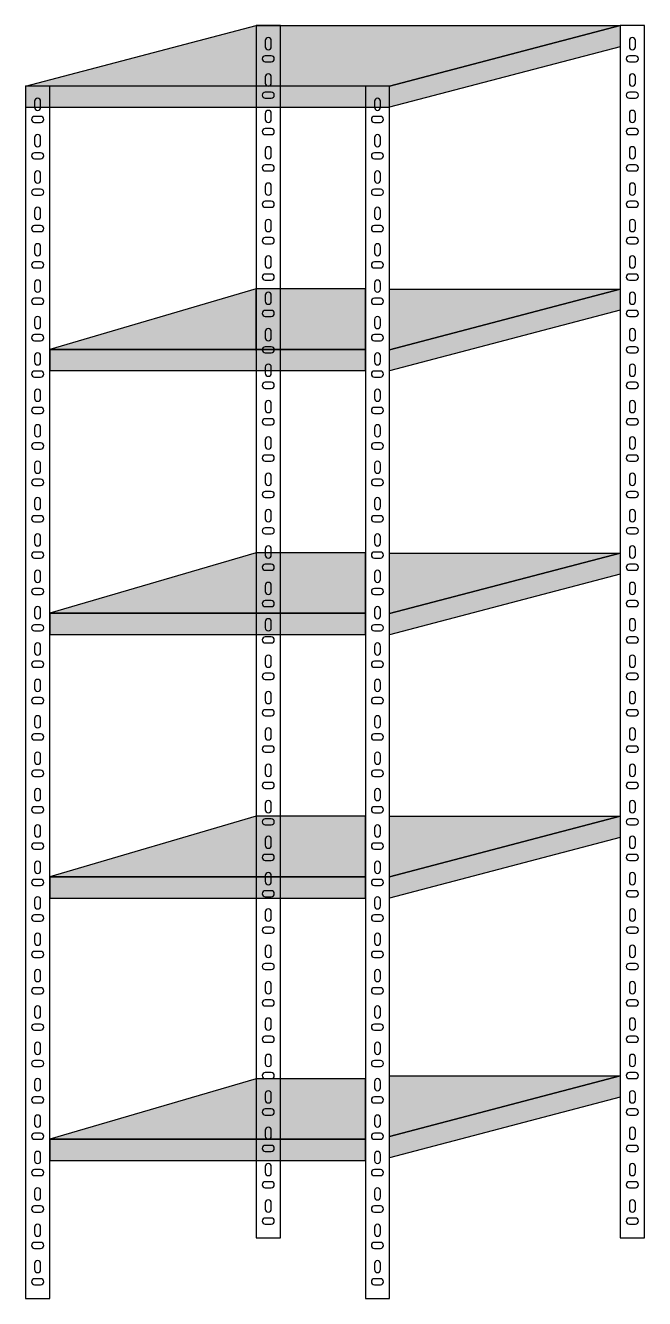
# Model space of a CAD drawing. Header units: millimetres. Extents: x 6614975 to 6624097, y 8742145 to 8746891.
# Drawn here: x 6616141.8 to 6616243.8, y 8745924.6 to 8746134.6 of the extents above; entities that cross this region are included whole.
import ezdxf

# ---------------------------------------------------------------- set-up
doc = ezdxf.new("R2010")
doc.units = ezdxf.units.MM

msp = doc.modelspace()

# ---------------------------------------------------------------- hatches: boundary and pattern name
h = msp.add_hatch(color=8)
h.dxf.hatch_style = 1
h.paths.add_polyline_path([(6616239.837, 8746134.586), (6616179.837, 8746134.586), (6616141.837, 8746124.586), (6616201.837, 8746124.586)])
h = msp.add_hatch(color=8)
h.dxf.hatch_style = 1
h.paths.add_polyline_path([(6616239.837, 8746131.086), (6616239.837, 8746134.586), (6616201.837, 8746124.586), (6616201.837, 8746121.086)])
h = msp.add_hatch(color=8)
h.dxf.hatch_style = 1
h.paths.add_polyline_path([(6616201.837, 8746121.086), (6616201.837, 8746124.586), (6616141.837, 8746124.586), (6616141.837, 8746121.086)])
h = msp.add_hatch(color=8)
h.dxf.hatch_style = 1
h.paths.add_polyline_path([(6616197.837, 8746091.153), (6616179.837, 8746091.153), (6616145.837, 8746081.153), (6616197.837, 8746081.153)])
h = msp.add_hatch(color=8)
h.dxf.hatch_style = 1
h.paths.add_polyline_path([(6616239.837, 8746087.598), (6616239.837, 8746091.098), (6616201.837, 8746081.098), (6616201.837, 8746077.598)])
h = msp.add_hatch(color=8)
h.dxf.hatch_style = 1
h.paths.add_polyline_path([(6616239.837, 8746091.098), (6616201.837, 8746091.098), (6616201.837, 8746081.098)])
h = msp.add_hatch(color=8)
h.dxf.hatch_style = 1
h.paths.add_polyline_path([(6616197.837, 8746081.153), (6616145.837, 8746081.153), (6616145.837, 8746077.653), (6616197.837, 8746077.653)])
h = msp.add_hatch(color=8)
h.dxf.hatch_style = 1
h.paths.add_polyline_path([(6616197.837, 8746047.62), (6616179.837, 8746047.62), (6616145.837, 8746037.62), (6616197.837, 8746037.62)])
h = msp.add_hatch(color=8)
h.dxf.hatch_style = 1
h.paths.add_polyline_path([(6616239.837, 8746044.066), (6616239.837, 8746047.566), (6616201.837, 8746037.566), (6616201.837, 8746034.066)])
h = msp.add_hatch(color=8)
h.dxf.hatch_style = 1
h.paths.add_polyline_path([(6616239.837, 8746047.566), (6616201.837, 8746047.566), (6616201.837, 8746037.566)])
h = msp.add_hatch(color=8)
h.dxf.hatch_style = 1
h.paths.add_polyline_path([(6616145.837, 8746037.62), (6616145.837, 8746034.12), (6616197.837, 8746034.12), (6616197.837, 8746037.62)])
h = msp.add_hatch(color=8)
h.dxf.hatch_style = 1
h.paths.add_polyline_path([(6616197.837, 8746004.132), (6616179.837, 8746004.132), (6616145.837, 8745994.132), (6616197.837, 8745994.132)])
h = msp.add_hatch(color=8)
h.dxf.hatch_style = 1
h.paths.add_polyline_path([(6616239.837, 8746000.632), (6616239.837, 8746004.132), (6616201.837, 8745994.132), (6616201.837, 8745990.632)])
h = msp.add_hatch(color=8)
h.dxf.hatch_style = 1
h.paths.add_polyline_path([(6616239.837, 8746004.132), (6616201.837, 8746004.132), (6616201.837, 8745994.132)])
h = msp.add_hatch(color=8)
h.dxf.hatch_style = 1
h.paths.add_polyline_path([(6616145.837, 8745994.132), (6616145.837, 8745990.632), (6616197.837, 8745990.632), (6616197.837, 8745994.132)])
h = msp.add_hatch(color=8)
h.dxf.hatch_style = 1
h.paths.add_polyline_path([(6616197.837, 8745960.855), (6616179.837, 8745960.855), (6616145.837, 8745950.855), (6616197.837, 8745950.855)])
h = msp.add_hatch(color=8)
h.dxf.hatch_style = 1
h.paths.add_polyline_path([(6616239.837, 8745957.797), (6616239.837, 8745961.297), (6616201.837, 8745951.297), (6616201.837, 8745947.797)])
h = msp.add_hatch(color=8)
h.dxf.hatch_style = 1
h.paths.add_polyline_path([(6616239.837, 8745961.297), (6616201.837, 8745961.297), (6616201.837, 8745951.297)])
h = msp.add_hatch(color=8)
h.dxf.hatch_style = 1
h.paths.add_polyline_path([(6616145.837, 8745950.855), (6616145.837, 8745947.355), (6616197.837, 8745947.355), (6616197.837, 8745950.855)])

# ---------------------------------------------------------------- linework, layer by layer
for p, q in [((6616239.837, 8746134.586), (6616239.837, 8746131.086)), ((6616179.837, 8746080.944), (6616179.837, 8746090.944)), ((6616197.837, 8746081.098), (6616197.837, 8746091.098)), ((6616201.837, 8746081.098), (6616201.837, 8746091.098)), ((6616201.837, 8746091.098), (6616239.837, 8746091.098)), ((6616239.837, 8746091.098), (6616201.837, 8746081.098)), ((6616197.837, 8746037.566), (6616197.837, 8746047.566)), ((6616201.837, 8746037.566), (6616201.837, 8746047.566)), ((6616201.837, 8746047.566), (6616239.837, 8746047.566)), ((6616239.837, 8746047.566), (6616201.837, 8746037.566)), ((6616201.837, 8745994.132), (6616201.837, 8746004.132)), ((6616201.837, 8746004.132), (6616239.837, 8746004.132)), ((6616239.837, 8746004.132), (6616201.837, 8745994.132)), ((6616201.837, 8745951.297), (6616201.837, 8745961.297)), ((6616201.837, 8745961.297), (6616239.837, 8745961.297)), ((6616239.837, 8745961.297), (6616201.837, 8745951.297))]:
    msp.add_line(p, q)
for points in [[(6616141.837, 8746124.586), (6616179.837, 8746134.586), (6616239.837, 8746134.586), (6616201.837, 8746124.586)], [(6616179.837, 8745934.586), (6616183.837, 8745934.586), (6616183.837, 8746134.586), (6616179.837, 8746134.586)], [(6616201.837, 8746124.586), (6616239.837, 8746134.586), (6616239.837, 8746131.086), (6616201.837, 8746121.086)], [(6616239.837, 8745934.586), (6616243.837, 8745934.586), (6616243.837, 8746134.586), (6616239.837, 8746134.586)], [(6616141.837, 8745924.586), (6616145.837, 8745924.586), (6616145.837, 8746124.586), (6616141.837, 8746124.586)], [(6616141.837, 8746121.086), (6616201.837, 8746121.086), (6616201.837, 8746124.586), (6616141.837, 8746124.586)], [(6616197.837, 8745924.586), (6616201.837, 8745924.586), (6616201.837, 8746124.586), (6616197.837, 8746124.586)], [(6616197.837, 8746081.153), (6616197.837, 8746091.153), (6616179.837, 8746091.153), (6616145.837, 8746081.153)], [(6616201.837, 8746081.098), (6616239.837, 8746091.098), (6616239.837, 8746087.598), (6616201.837, 8746077.598)], [(6616145.837, 8746077.653), (6616197.837, 8746077.653), (6616197.837, 8746081.153), (6616145.837, 8746081.153)], [(6616197.837, 8746037.62), (6616197.837, 8746047.62), (6616179.837, 8746047.62), (6616145.837, 8746037.62)], [(6616201.837, 8746037.566), (6616239.837, 8746047.566), (6616239.837, 8746044.066), (6616201.837, 8746034.066)], [(6616145.837, 8746034.12), (6616197.837, 8746034.12), (6616197.837, 8746037.62), (6616145.837, 8746037.62)], [(6616197.837, 8745994.132), (6616197.837, 8746004.132), (6616179.837, 8746004.132), (6616145.837, 8745994.132)], [(6616201.837, 8745994.132), (6616239.837, 8746004.132), (6616239.837, 8746000.632), (6616201.837, 8745990.632)], [(6616145.837, 8745990.632), (6616197.837, 8745990.632), (6616197.837, 8745994.132), (6616145.837, 8745994.132)], [(6616197.837, 8745950.855), (6616197.837, 8745960.855), (6616179.837, 8745960.855), (6616145.837, 8745950.855)], [(6616201.837, 8745951.297), (6616239.837, 8745961.297), (6616239.837, 8745957.797), (6616201.837, 8745947.797)], [(6616145.837, 8745947.355), (6616197.837, 8745947.355), (6616197.837, 8745950.855), (6616145.837, 8745950.855)]]:
    msp.add_lwpolyline(points, close=True)
for points in [[(6616181.337, 8746131.086, 1), (6616182.337, 8746131.086), (6616182.337, 8746132.086, 1), (6616181.337, 8746132.086)], [(6616241.337, 8746131.086, 1), (6616242.337, 8746131.086), (6616242.337, 8746132.086, 1), (6616241.337, 8746132.086)], [(6616181.337, 8746129.586, 1), (6616181.337, 8746128.586), (6616182.337, 8746128.586, 1), (6616182.337, 8746129.586)], [(6616241.337, 8746129.586, 1), (6616241.337, 8746128.586), (6616242.337, 8746128.586, 1), (6616242.337, 8746129.586)], [(6616181.337, 8746125.086, 1), (6616182.337, 8746125.086), (6616182.337, 8746126.086, 1), (6616181.337, 8746126.086)], [(6616241.337, 8746125.086, 1), (6616242.337, 8746125.086), (6616242.337, 8746126.086, 1), (6616241.337, 8746126.086)], [(6616143.337, 8746121.086, 1), (6616144.337, 8746121.086), (6616144.337, 8746122.086, 1), (6616143.337, 8746122.086)], [(6616181.337, 8746123.586, 1), (6616181.337, 8746122.586), (6616182.337, 8746122.586, 1), (6616182.337, 8746123.586)], [(6616199.337, 8746121.086, 1), (6616200.337, 8746121.086), (6616200.337, 8746122.086, 1), (6616199.337, 8746122.086)], [(6616241.337, 8746123.586, 1), (6616241.337, 8746122.586), (6616242.337, 8746122.586, 1), (6616242.337, 8746123.586)], [(6616181.337, 8746119.086, 1), (6616182.337, 8746119.086), (6616182.337, 8746120.086, 1), (6616181.337, 8746120.086)], [(6616241.337, 8746119.086, 1), (6616242.337, 8746119.086), (6616242.337, 8746120.086, 1), (6616241.337, 8746120.086)], [(6616143.337, 8746119.586, 1), (6616143.337, 8746118.586), (6616144.337, 8746118.586, 1), (6616144.337, 8746119.586)], [(6616199.337, 8746119.586, 1), (6616199.337, 8746118.586), (6616200.337, 8746118.586, 1), (6616200.337, 8746119.586)], [(6616143.337, 8746115.086, 1), (6616144.337, 8746115.086), (6616144.337, 8746116.086, 1), (6616143.337, 8746116.086)], [(6616181.337, 8746117.586, 1), (6616181.337, 8746116.586), (6616182.337, 8746116.586, 1), (6616182.337, 8746117.586)], [(6616199.337, 8746115.086, 1), (6616200.337, 8746115.086), (6616200.337, 8746116.086, 1), (6616199.337, 8746116.086)], [(6616241.337, 8746117.586, 1), (6616241.337, 8746116.586), (6616242.337, 8746116.586, 1), (6616242.337, 8746117.586)], [(6616181.337, 8746113.086, 1), (6616182.337, 8746113.086), (6616182.337, 8746114.086, 1), (6616181.337, 8746114.086)], [(6616241.337, 8746113.086, 1), (6616242.337, 8746113.086), (6616242.337, 8746114.086, 1), (6616241.337, 8746114.086)], [(6616143.337, 8746113.586, 1), (6616143.337, 8746112.586), (6616144.337, 8746112.586, 1), (6616144.337, 8746113.586)], [(6616181.337, 8746111.586, 1), (6616181.337, 8746110.586), (6616182.337, 8746110.586, 1), (6616182.337, 8746111.586)], [(6616199.337, 8746113.586, 1), (6616199.337, 8746112.586), (6616200.337, 8746112.586, 1), (6616200.337, 8746113.586)], [(6616241.337, 8746111.586, 1), (6616241.337, 8746110.586), (6616242.337, 8746110.586, 1), (6616242.337, 8746111.586)], [(6616143.337, 8746109.086, 1), (6616144.337, 8746109.086), (6616144.337, 8746110.086, 1), (6616143.337, 8746110.086)], [(6616199.337, 8746109.086, 1), (6616200.337, 8746109.086), (6616200.337, 8746110.086, 1), (6616199.337, 8746110.086)], [(6616143.337, 8746107.586, 1), (6616143.337, 8746106.586), (6616144.337, 8746106.586, 1), (6616144.337, 8746107.586)], [(6616181.337, 8746107.086, 1), (6616182.337, 8746107.086), (6616182.337, 8746108.086, 1), (6616181.337, 8746108.086)], [(6616199.337, 8746107.586, 1), (6616199.337, 8746106.586), (6616200.337, 8746106.586, 1), (6616200.337, 8746107.586)], [(6616241.337, 8746107.086, 1), (6616242.337, 8746107.086), (6616242.337, 8746108.086, 1), (6616241.337, 8746108.086)], [(6616181.337, 8746105.586, 1), (6616181.337, 8746104.586), (6616182.337, 8746104.586, 1), (6616182.337, 8746105.586)], [(6616241.337, 8746105.586, 1), (6616241.337, 8746104.586), (6616242.337, 8746104.586, 1), (6616242.337, 8746105.586)], [(6616143.337, 8746103.086, 1), (6616144.337, 8746103.086), (6616144.337, 8746104.086, 1), (6616143.337, 8746104.086)], [(6616199.337, 8746103.086, 1), (6616200.337, 8746103.086), (6616200.337, 8746104.086, 1), (6616199.337, 8746104.086)], [(6616143.337, 8746101.586, 1), (6616143.337, 8746100.586), (6616144.337, 8746100.586, 1), (6616144.337, 8746101.586)], [(6616181.337, 8746101.086, 1), (6616182.337, 8746101.086), (6616182.337, 8746102.086, 1), (6616181.337, 8746102.086)], [(6616199.337, 8746101.586, 1), (6616199.337, 8746100.586), (6616200.337, 8746100.586, 1), (6616200.337, 8746101.586)], [(6616241.337, 8746101.086, 1), (6616242.337, 8746101.086), (6616242.337, 8746102.086, 1), (6616241.337, 8746102.086)], [(6616181.337, 8746099.586, 1), (6616181.337, 8746098.586), (6616182.337, 8746098.586, 1), (6616182.337, 8746099.586)], [(6616241.337, 8746099.586, 1), (6616241.337, 8746098.586), (6616242.337, 8746098.586, 1), (6616242.337, 8746099.586)], [(6616143.337, 8746097.086, 1), (6616144.337, 8746097.086), (6616144.337, 8746098.086, 1), (6616143.337, 8746098.086)], [(6616199.337, 8746097.086, 1), (6616200.337, 8746097.086), (6616200.337, 8746098.086, 1), (6616199.337, 8746098.086)], [(6616143.337, 8746095.586, 1), (6616143.337, 8746094.586), (6616144.337, 8746094.586, 1), (6616144.337, 8746095.586)], [(6616181.337, 8746095.086, 1), (6616182.337, 8746095.086), (6616182.337, 8746096.086, 1), (6616181.337, 8746096.086)], [(6616199.337, 8746095.586, 1), (6616199.337, 8746094.586), (6616200.337, 8746094.586, 1), (6616200.337, 8746095.586)], [(6616241.337, 8746095.086, 1), (6616242.337, 8746095.086), (6616242.337, 8746096.086, 1), (6616241.337, 8746096.086)], [(6616181.337, 8746093.586, 1), (6616181.337, 8746092.586), (6616182.337, 8746092.586, 1), (6616182.337, 8746093.586)], [(6616241.337, 8746093.586, 1), (6616241.337, 8746092.586), (6616242.337, 8746092.586, 1), (6616242.337, 8746093.586)], [(6616143.337, 8746091.086, 1), (6616144.337, 8746091.086), (6616144.337, 8746092.086, 1), (6616143.337, 8746092.086)], [(6616181.337, 8746089.086, 1), (6616182.337, 8746089.086), (6616182.337, 8746090.086, 1), (6616181.337, 8746090.086)], [(6616199.337, 8746091.086, 1), (6616200.337, 8746091.086), (6616200.337, 8746092.086, 1), (6616199.337, 8746092.086)], [(6616241.337, 8746089.086, 1), (6616242.337, 8746089.086), (6616242.337, 8746090.086, 1), (6616241.337, 8746090.086)], [(6616143.337, 8746089.586, 1), (6616143.337, 8746088.586), (6616144.337, 8746088.586, 1), (6616144.337, 8746089.586)], [(6616199.337, 8746089.586, 1), (6616199.337, 8746088.586), (6616200.337, 8746088.586, 1), (6616200.337, 8746089.586)], [(6616143.337, 8746085.086, 1), (6616144.337, 8746085.086), (6616144.337, 8746086.086, 1), (6616143.337, 8746086.086)], [(6616181.337, 8746087.586, 1), (6616181.337, 8746086.586), (6616182.337, 8746086.586, 1), (6616182.337, 8746087.586)], [(6616199.337, 8746085.086, 1), (6616200.337, 8746085.086), (6616200.337, 8746086.086, 1), (6616199.337, 8746086.086)], [(6616241.337, 8746087.586, 1), (6616241.337, 8746086.586), (6616242.337, 8746086.586, 1), (6616242.337, 8746087.586)], [(6616181.337, 8746083.086, 1), (6616182.337, 8746083.086), (6616182.337, 8746084.086, 1), (6616181.337, 8746084.086)], [(6616241.337, 8746083.086, 1), (6616242.337, 8746083.086), (6616242.337, 8746084.086, 1), (6616241.337, 8746084.086)], [(6616143.337, 8746083.586, 1), (6616143.337, 8746082.586), (6616144.337, 8746082.586, 1), (6616144.337, 8746083.586)], [(6616199.337, 8746083.586, 1), (6616199.337, 8746082.586), (6616200.337, 8746082.586, 1), (6616200.337, 8746083.586)], [(6616143.337, 8746079.086, 1), (6616144.337, 8746079.086), (6616144.337, 8746080.086, 1), (6616143.337, 8746080.086)], [(6616181.337, 8746081.586, 1), (6616181.337, 8746080.586), (6616182.337, 8746080.586, 1), (6616182.337, 8746081.586)], [(6616199.337, 8746079.086, 1), (6616200.337, 8746079.086), (6616200.337, 8746080.086, 1), (6616199.337, 8746080.086)], [(6616241.337, 8746081.586, 1), (6616241.337, 8746080.586), (6616242.337, 8746080.586, 1), (6616242.337, 8746081.586)], [(6616181.337, 8746077.221, 1), (6616182.337, 8746077.221), (6616182.337, 8746078.221, 1), (6616181.337, 8746078.221)], [(6616241.337, 8746077.221, 1), (6616242.337, 8746077.221), (6616242.337, 8746078.221, 1), (6616241.337, 8746078.221)], [(6616143.337, 8746077.586, 1), (6616143.337, 8746076.586), (6616144.337, 8746076.586, 1), (6616144.337, 8746077.586)], [(6616199.337, 8746077.586, 1), (6616199.337, 8746076.586), (6616200.337, 8746076.586, 1), (6616200.337, 8746077.586)], [(6616143.337, 8746073.086, 1), (6616144.337, 8746073.086), (6616144.337, 8746074.086, 1), (6616143.337, 8746074.086)], [(6616181.337, 8746075.721, 1), (6616181.337, 8746074.721), (6616182.337, 8746074.721, 1), (6616182.337, 8746075.721)], [(6616199.337, 8746073.086, 1), (6616200.337, 8746073.086), (6616200.337, 8746074.086, 1), (6616199.337, 8746074.086)], [(6616241.337, 8746075.721, 1), (6616241.337, 8746074.721), (6616242.337, 8746074.721, 1), (6616242.337, 8746075.721)], [(6616181.337, 8746071.221, 1), (6616182.337, 8746071.221), (6616182.337, 8746072.221, 1), (6616181.337, 8746072.221)], [(6616241.337, 8746071.221, 1), (6616242.337, 8746071.221), (6616242.337, 8746072.221, 1), (6616241.337, 8746072.221)], [(6616143.337, 8746071.586, 1), (6616143.337, 8746070.586), (6616144.337, 8746070.586, 1), (6616144.337, 8746071.586)], [(6616181.337, 8746069.721, 1), (6616181.337, 8746068.721), (6616182.337, 8746068.721, 1), (6616182.337, 8746069.721)], [(6616199.337, 8746071.586, 1), (6616199.337, 8746070.586), (6616200.337, 8746070.586, 1), (6616200.337, 8746071.586)], [(6616241.337, 8746069.721, 1), (6616241.337, 8746068.721), (6616242.337, 8746068.721, 1), (6616242.337, 8746069.721)], [(6616143.337, 8746067.221, 1), (6616144.337, 8746067.221), (6616144.337, 8746068.221, 1), (6616143.337, 8746068.221)], [(6616199.337, 8746067.221, 1), (6616200.337, 8746067.221), (6616200.337, 8746068.221, 1), (6616199.337, 8746068.221)], [(6616143.337, 8746065.721, 1), (6616143.337, 8746064.721), (6616144.337, 8746064.721, 1), (6616144.337, 8746065.721)], [(6616181.337, 8746065.221, 1), (6616182.337, 8746065.221), (6616182.337, 8746066.221, 1), (6616181.337, 8746066.221)], [(6616199.337, 8746065.721, 1), (6616199.337, 8746064.721), (6616200.337, 8746064.721, 1), (6616200.337, 8746065.721)], [(6616241.337, 8746065.221, 1), (6616242.337, 8746065.221), (6616242.337, 8746066.221, 1), (6616241.337, 8746066.221)], [(6616181.337, 8746063.721, 1), (6616181.337, 8746062.721), (6616182.337, 8746062.721, 1), (6616182.337, 8746063.721)], [(6616241.337, 8746063.721, 1), (6616241.337, 8746062.721), (6616242.337, 8746062.721, 1), (6616242.337, 8746063.721)], [(6616143.337, 8746061.221, 1), (6616144.337, 8746061.221), (6616144.337, 8746062.221, 1), (6616143.337, 8746062.221)], [(6616199.337, 8746061.221, 1), (6616200.337, 8746061.221), (6616200.337, 8746062.221, 1), (6616199.337, 8746062.221)], [(6616143.337, 8746059.721, 1), (6616143.337, 8746058.721), (6616144.337, 8746058.721, 1), (6616144.337, 8746059.721)], [(6616181.337, 8746059.221, 1), (6616182.337, 8746059.221), (6616182.337, 8746060.221, 1), (6616181.337, 8746060.221)], [(6616199.337, 8746059.721, 1), (6616199.337, 8746058.721), (6616200.337, 8746058.721, 1), (6616200.337, 8746059.721)], [(6616241.337, 8746059.221, 1), (6616242.337, 8746059.221), (6616242.337, 8746060.221, 1), (6616241.337, 8746060.221)], [(6616181.337, 8746057.721, 1), (6616181.337, 8746056.721), (6616182.337, 8746056.721, 1), (6616182.337, 8746057.721)], [(6616241.337, 8746057.721, 1), (6616241.337, 8746056.721), (6616242.337, 8746056.721, 1), (6616242.337, 8746057.721)], [(6616143.337, 8746055.221, 1), (6616144.337, 8746055.221), (6616144.337, 8746056.221, 1), (6616143.337, 8746056.221)], [(6616199.337, 8746055.221, 1), (6616200.337, 8746055.221), (6616200.337, 8746056.221, 1), (6616199.337, 8746056.221)], [(6616143.337, 8746053.721, 1), (6616143.337, 8746052.721), (6616144.337, 8746052.721, 1), (6616144.337, 8746053.721)], [(6616181.337, 8746053.221, 1), (6616182.337, 8746053.221), (6616182.337, 8746054.221, 1), (6616181.337, 8746054.221)], [(6616199.337, 8746053.721, 1), (6616199.337, 8746052.721), (6616200.337, 8746052.721, 1), (6616200.337, 8746053.721)], [(6616241.337, 8746053.221, 1), (6616242.337, 8746053.221), (6616242.337, 8746054.221, 1), (6616241.337, 8746054.221)], [(6616143.337, 8746049.221, 1), (6616144.337, 8746049.221), (6616144.337, 8746050.221, 1), (6616143.337, 8746050.221)], [(6616181.337, 8746051.721, 1), (6616181.337, 8746050.721), (6616182.337, 8746050.721, 1), (6616182.337, 8746051.721)], [(6616199.337, 8746049.221, 1), (6616200.337, 8746049.221), (6616200.337, 8746050.221, 1), (6616199.337, 8746050.221)], [(6616241.337, 8746051.721, 1), (6616241.337, 8746050.721), (6616242.337, 8746050.721, 1), (6616242.337, 8746051.721)], [(6616181.337, 8746047.221, 1), (6616182.337, 8746047.221), (6616182.337, 8746048.221, 1), (6616181.337, 8746048.221)], [(6616241.337, 8746047.221, 1), (6616242.337, 8746047.221), (6616242.337, 8746048.221, 1), (6616241.337, 8746048.221)], [(6616143.337, 8746047.721, 1), (6616143.337, 8746046.721), (6616144.337, 8746046.721, 1), (6616144.337, 8746047.721)], [(6616199.337, 8746047.721, 1), (6616199.337, 8746046.721), (6616200.337, 8746046.721, 1), (6616200.337, 8746047.721)], [(6616143.337, 8746043.221, 1), (6616144.337, 8746043.221), (6616144.337, 8746044.221, 1), (6616143.337, 8746044.221)], [(6616181.337, 8746045.721, 1), (6616181.337, 8746044.721), (6616182.337, 8746044.721, 1), (6616182.337, 8746045.721)], [(6616199.337, 8746043.221, 1), (6616200.337, 8746043.221), (6616200.337, 8746044.221, 1), (6616199.337, 8746044.221)], [(6616241.337, 8746045.721, 1), (6616241.337, 8746044.721), (6616242.337, 8746044.721, 1), (6616242.337, 8746045.721)], [(6616181.337, 8746041.221, 1), (6616182.337, 8746041.221), (6616182.337, 8746042.221, 1), (6616181.337, 8746042.221)], [(6616241.337, 8746041.221, 1), (6616242.337, 8746041.221), (6616242.337, 8746042.221, 1), (6616241.337, 8746042.221)], [(6616143.337, 8746041.721, 1), (6616143.337, 8746040.721), (6616144.337, 8746040.721, 1), (6616144.337, 8746041.721)], [(6616199.337, 8746041.721, 1), (6616199.337, 8746040.721), (6616200.337, 8746040.721, 1), (6616200.337, 8746041.721)], [(6616143.337, 8746037.221, 1), (6616144.337, 8746037.221), (6616144.337, 8746038.221, 1), (6616143.337, 8746038.221)], [(6616181.337, 8746039.721, 1), (6616181.337, 8746038.721), (6616182.337, 8746038.721, 1), (6616182.337, 8746039.721)], [(6616199.337, 8746037.221, 1), (6616200.337, 8746037.221), (6616200.337, 8746038.221, 1), (6616199.337, 8746038.221)], [(6616241.337, 8746039.721, 1), (6616241.337, 8746038.721), (6616242.337, 8746038.721, 1), (6616242.337, 8746039.721)], [(6616181.337, 8746035.221, 1), (6616182.337, 8746035.221), (6616182.337, 8746036.221, 1), (6616181.337, 8746036.221)], [(6616241.337, 8746035.221, 1), (6616242.337, 8746035.221), (6616242.337, 8746036.221, 1), (6616241.337, 8746036.221)], [(6616143.337, 8746035.721, 1), (6616143.337, 8746034.721), (6616144.337, 8746034.721, 1), (6616144.337, 8746035.721)], [(6616199.337, 8746035.721, 1), (6616199.337, 8746034.721), (6616200.337, 8746034.721, 1), (6616200.337, 8746035.721)], [(6616143.337, 8746031.221, 1), (6616144.337, 8746031.221), (6616144.337, 8746032.221, 1), (6616143.337, 8746032.221)], [(6616181.337, 8746033.721, 1), (6616181.337, 8746032.721), (6616182.337, 8746032.721, 1), (6616182.337, 8746033.721)], [(6616199.337, 8746031.221, 1), (6616200.337, 8746031.221), (6616200.337, 8746032.221, 1), (6616199.337, 8746032.221)], [(6616241.337, 8746033.721, 1), (6616241.337, 8746032.721), (6616242.337, 8746032.721, 1), (6616242.337, 8746033.721)], [(6616143.337, 8746029.721, 1), (6616143.337, 8746028.721), (6616144.337, 8746028.721, 1), (6616144.337, 8746029.721)], [(6616181.337, 8746029.221, 1), (6616182.337, 8746029.221), (6616182.337, 8746030.221, 1), (6616181.337, 8746030.221)], [(6616199.337, 8746029.721, 1), (6616199.337, 8746028.721), (6616200.337, 8746028.721, 1), (6616200.337, 8746029.721)], [(6616241.337, 8746029.221, 1), (6616242.337, 8746029.221), (6616242.337, 8746030.221, 1), (6616241.337, 8746030.221)], [(6616181.337, 8746027.721, 1), (6616181.337, 8746026.721), (6616182.337, 8746026.721, 1), (6616182.337, 8746027.721)], [(6616241.337, 8746027.721, 1), (6616241.337, 8746026.721), (6616242.337, 8746026.721, 1), (6616242.337, 8746027.721)], [(6616143.337, 8746025.221, 1), (6616144.337, 8746025.221), (6616144.337, 8746026.221, 1), (6616143.337, 8746026.221)], [(6616199.337, 8746025.221, 1), (6616200.337, 8746025.221), (6616200.337, 8746026.221, 1), (6616199.337, 8746026.221)], [(6616143.337, 8746023.721, 1), (6616143.337, 8746022.721), (6616144.337, 8746022.721, 1), (6616144.337, 8746023.721)], [(6616181.337, 8746023.221, 1), (6616182.337, 8746023.221), (6616182.337, 8746024.221, 1), (6616181.337, 8746024.221)], [(6616199.337, 8746023.721, 1), (6616199.337, 8746022.721), (6616200.337, 8746022.721, 1), (6616200.337, 8746023.721)], [(6616241.337, 8746023.221, 1), (6616242.337, 8746023.221), (6616242.337, 8746024.221, 1), (6616241.337, 8746024.221)], [(6616181.337, 8746021.721, 1), (6616181.337, 8746020.721), (6616182.337, 8746020.721, 1), (6616182.337, 8746021.721)], [(6616241.337, 8746021.721, 1), (6616241.337, 8746020.721), (6616242.337, 8746020.721, 1), (6616242.337, 8746021.721)], [(6616143.337, 8746019.221, 1), (6616144.337, 8746019.221), (6616144.337, 8746020.221, 1), (6616143.337, 8746020.221)], [(6616199.337, 8746019.221, 1), (6616200.337, 8746019.221), (6616200.337, 8746020.221, 1), (6616199.337, 8746020.221)], [(6616143.337, 8746017.721, 1), (6616143.337, 8746016.721), (6616144.337, 8746016.721, 1), (6616144.337, 8746017.721)], [(6616181.337, 8746017.221, 1), (6616182.337, 8746017.221), (6616182.337, 8746018.221, 1), (6616181.337, 8746018.221)], [(6616199.337, 8746017.721, 1), (6616199.337, 8746016.721), (6616200.337, 8746016.721, 1), (6616200.337, 8746017.721)], [(6616241.337, 8746017.221, 1), (6616242.337, 8746017.221), (6616242.337, 8746018.221, 1), (6616241.337, 8746018.221)], [(6616181.337, 8746015.721, 1), (6616181.337, 8746014.721), (6616182.337, 8746014.721, 1), (6616182.337, 8746015.721)], [(6616241.337, 8746015.721, 1), (6616241.337, 8746014.721), (6616242.337, 8746014.721, 1), (6616242.337, 8746015.721)], [(6616143.337, 8746013.221, 1), (6616144.337, 8746013.221), (6616144.337, 8746014.221, 1), (6616143.337, 8746014.221)], [(6616199.337, 8746013.221, 1), (6616200.337, 8746013.221), (6616200.337, 8746014.221, 1), (6616199.337, 8746014.221)], [(6616143.337, 8746011.721, 1), (6616143.337, 8746010.721), (6616144.337, 8746010.721, 1), (6616144.337, 8746011.721)], [(6616181.337, 8746011.221, 1), (6616182.337, 8746011.221), (6616182.337, 8746012.221, 1), (6616181.337, 8746012.221)], [(6616199.337, 8746011.721, 1), (6616199.337, 8746010.721), (6616200.337, 8746010.721, 1), (6616200.337, 8746011.721)], [(6616241.337, 8746011.221, 1), (6616242.337, 8746011.221), (6616242.337, 8746012.221, 1), (6616241.337, 8746012.221)], [(6616143.337, 8746007.221, 1), (6616144.337, 8746007.221), (6616144.337, 8746008.221, 1), (6616143.337, 8746008.221)], [(6616181.337, 8746009.721, 1), (6616181.337, 8746008.721), (6616182.337, 8746008.721, 1), (6616182.337, 8746009.721)], [(6616199.337, 8746007.221, 1), (6616200.337, 8746007.221), (6616200.337, 8746008.221, 1), (6616199.337, 8746008.221)], [(6616241.337, 8746009.721, 1), (6616241.337, 8746008.721), (6616242.337, 8746008.721, 1), (6616242.337, 8746009.721)], [(6616181.337, 8746005.221, 1), (6616182.337, 8746005.221), (6616182.337, 8746006.221, 1), (6616181.337, 8746006.221)], [(6616241.337, 8746005.221, 1), (6616242.337, 8746005.221), (6616242.337, 8746006.221, 1), (6616241.337, 8746006.221)], [(6616143.337, 8746005.721, 1), (6616143.337, 8746004.721), (6616144.337, 8746004.721, 1), (6616144.337, 8746005.721)], [(6616199.337, 8746005.721, 1), (6616199.337, 8746004.721), (6616200.337, 8746004.721, 1), (6616200.337, 8746005.721)], [(6616143.337, 8746001.221, 1), (6616144.337, 8746001.221), (6616144.337, 8746002.221, 1), (6616143.337, 8746002.221)], [(6616181.337, 8746003.721, 1), (6616181.337, 8746002.721), (6616182.337, 8746002.721, 1), (6616182.337, 8746003.721)], [(6616199.337, 8746001.221, 1), (6616200.337, 8746001.221), (6616200.337, 8746002.221, 1), (6616199.337, 8746002.221)], [(6616241.337, 8746003.721, 1), (6616241.337, 8746002.721), (6616242.337, 8746002.721, 1), (6616242.337, 8746003.721)], [(6616181.337, 8745999.356, 1), (6616182.337, 8745999.356), (6616182.337, 8746000.356, 1), (6616181.337, 8746000.356)], [(6616241.337, 8745999.356, 1), (6616242.337, 8745999.356), (6616242.337, 8746000.356, 1), (6616241.337, 8746000.356)], [(6616143.337, 8745999.721, 1), (6616143.337, 8745998.721), (6616144.337, 8745998.721, 1), (6616144.337, 8745999.721)], [(6616199.337, 8745999.721, 1), (6616199.337, 8745998.721), (6616200.337, 8745998.721, 1), (6616200.337, 8745999.721)], [(6616143.337, 8745995.221, 1), (6616144.337, 8745995.221), (6616144.337, 8745996.221, 1), (6616143.337, 8745996.221)], [(6616181.337, 8745997.856, 1), (6616181.337, 8745996.856), (6616182.337, 8745996.856, 1), (6616182.337, 8745997.856)], [(6616199.337, 8745995.221, 1), (6616200.337, 8745995.221), (6616200.337, 8745996.221, 1), (6616199.337, 8745996.221)], [(6616241.337, 8745997.856, 1), (6616241.337, 8745996.856), (6616242.337, 8745996.856, 1), (6616242.337, 8745997.856)], [(6616181.337, 8745993.356, 1), (6616182.337, 8745993.356), (6616182.337, 8745994.356, 1), (6616181.337, 8745994.356)], [(6616241.337, 8745993.356, 1), (6616242.337, 8745993.356), (6616242.337, 8745994.356, 1), (6616241.337, 8745994.356)], [(6616143.337, 8745993.721, 1), (6616143.337, 8745992.721), (6616144.337, 8745992.721, 1), (6616144.337, 8745993.721)], [(6616181.337, 8745991.856, 1), (6616181.337, 8745990.856), (6616182.337, 8745990.856, 1), (6616182.337, 8745991.856)], [(6616199.337, 8745993.721, 1), (6616199.337, 8745992.721), (6616200.337, 8745992.721, 1), (6616200.337, 8745993.721)], [(6616241.337, 8745991.856, 1), (6616241.337, 8745990.856), (6616242.337, 8745990.856, 1), (6616242.337, 8745991.856)], [(6616143.337, 8745989.356, 1), (6616144.337, 8745989.356), (6616144.337, 8745990.356, 1), (6616143.337, 8745990.356)], [(6616199.337, 8745989.356, 1), (6616200.337, 8745989.356), (6616200.337, 8745990.356, 1), (6616199.337, 8745990.356)], [(6616143.337, 8745987.856, 1), (6616143.337, 8745986.856), (6616144.337, 8745986.856, 1), (6616144.337, 8745987.856)], [(6616181.337, 8745987.356, 1), (6616182.337, 8745987.356), (6616182.337, 8745988.356, 1), (6616181.337, 8745988.356)], [(6616199.337, 8745987.856, 1), (6616199.337, 8745986.856), (6616200.337, 8745986.856, 1), (6616200.337, 8745987.856)], [(6616241.337, 8745987.356, 1), (6616242.337, 8745987.356), (6616242.337, 8745988.356, 1), (6616241.337, 8745988.356)], [(6616181.337, 8745985.856, 1), (6616181.337, 8745984.856), (6616182.337, 8745984.856, 1), (6616182.337, 8745985.856)], [(6616241.337, 8745985.856, 1), (6616241.337, 8745984.856), (6616242.337, 8745984.856, 1), (6616242.337, 8745985.856)], [(6616143.337, 8745983.356, 1), (6616144.337, 8745983.356), (6616144.337, 8745984.356, 1), (6616143.337, 8745984.356)], [(6616199.337, 8745983.356, 1), (6616200.337, 8745983.356), (6616200.337, 8745984.356, 1), (6616199.337, 8745984.356)], [(6616143.337, 8745981.856, 1), (6616143.337, 8745980.856), (6616144.337, 8745980.856, 1), (6616144.337, 8745981.856)], [(6616181.337, 8745981.356, 1), (6616182.337, 8745981.356), (6616182.337, 8745982.356, 1), (6616181.337, 8745982.356)], [(6616199.337, 8745981.856, 1), (6616199.337, 8745980.856), (6616200.337, 8745980.856, 1), (6616200.337, 8745981.856)], [(6616241.337, 8745981.356, 1), (6616242.337, 8745981.356), (6616242.337, 8745982.356, 1), (6616241.337, 8745982.356)], [(6616181.337, 8745979.856, 1), (6616181.337, 8745978.856), (6616182.337, 8745978.856, 1), (6616182.337, 8745979.856)], [(6616241.337, 8745979.856, 1), (6616241.337, 8745978.856), (6616242.337, 8745978.856, 1), (6616242.337, 8745979.856)], [(6616143.337, 8745977.356, 1), (6616144.337, 8745977.356), (6616144.337, 8745978.356, 1), (6616143.337, 8745978.356)], [(6616199.337, 8745977.356, 1), (6616200.337, 8745977.356), (6616200.337, 8745978.356, 1), (6616199.337, 8745978.356)], [(6616143.337, 8745975.856, 1), (6616143.337, 8745974.856), (6616144.337, 8745974.856, 1), (6616144.337, 8745975.856)], [(6616181.337, 8745975.356, 1), (6616182.337, 8745975.356), (6616182.337, 8745976.356, 1), (6616181.337, 8745976.356)], [(6616199.337, 8745975.856, 1), (6616199.337, 8745974.856), (6616200.337, 8745974.856, 1), (6616200.337, 8745975.856)], [(6616241.337, 8745975.356, 1), (6616242.337, 8745975.356), (6616242.337, 8745976.356, 1), (6616241.337, 8745976.356)], [(6616181.337, 8745973.856, 1), (6616181.337, 8745972.856), (6616182.337, 8745972.856, 1), (6616182.337, 8745973.856)], [(6616241.337, 8745973.856, 1), (6616241.337, 8745972.856), (6616242.337, 8745972.856, 1), (6616242.337, 8745973.856)], [(6616143.337, 8745971.356, 1), (6616144.337, 8745971.356), (6616144.337, 8745972.356, 1), (6616143.337, 8745972.356)], [(6616181.337, 8745969.356, 1), (6616182.337, 8745969.356), (6616182.337, 8745970.356, 1), (6616181.337, 8745970.356)], [(6616199.337, 8745971.356, 1), (6616200.337, 8745971.356), (6616200.337, 8745972.356, 1), (6616199.337, 8745972.356)], [(6616241.337, 8745969.356, 1), (6616242.337, 8745969.356), (6616242.337, 8745970.356, 1), (6616241.337, 8745970.356)], [(6616143.337, 8745969.856, 1), (6616143.337, 8745968.856), (6616144.337, 8745968.856, 1), (6616144.337, 8745969.856)], [(6616199.337, 8745969.856, 1), (6616199.337, 8745968.856), (6616200.337, 8745968.856, 1), (6616200.337, 8745969.856)], [(6616143.337, 8745965.356, 1), (6616144.337, 8745965.356), (6616144.337, 8745966.356, 1), (6616143.337, 8745966.356)], [(6616181.337, 8745967.856, 1), (6616181.337, 8745966.856), (6616182.337, 8745966.856, 1), (6616182.337, 8745967.856)], [(6616199.337, 8745965.356, 1), (6616200.337, 8745965.356), (6616200.337, 8745966.356, 1), (6616199.337, 8745966.356)], [(6616241.337, 8745967.856, 1), (6616241.337, 8745966.856), (6616242.337, 8745966.856, 1), (6616242.337, 8745967.856)], [(6616181.337, 8745963.356, 1), (6616182.337, 8745963.356), (6616182.337, 8745964.356, 1), (6616181.337, 8745964.356)], [(6616241.337, 8745963.356, 1), (6616242.337, 8745963.356), (6616242.337, 8745964.356, 1), (6616241.337, 8745964.356)], [(6616143.337, 8745963.856, 1), (6616143.337, 8745962.856), (6616144.337, 8745962.856, 1), (6616144.337, 8745963.856)], [(6616199.337, 8745963.856, 1), (6616199.337, 8745962.856), (6616200.337, 8745962.856, 1), (6616200.337, 8745963.856)], [(6616143.337, 8745959.356, 1), (6616144.337, 8745959.356), (6616144.337, 8745960.356, 1), (6616143.337, 8745960.356)], [(6616181.337, 8745961.856, 1), (6616181.337, 8745960.856), (6616182.337, 8745960.856, 1), (6616182.337, 8745961.856)], [(6616199.337, 8745959.356, 1), (6616200.337, 8745959.356), (6616200.337, 8745960.356, 1), (6616199.337, 8745960.356)], [(6616241.337, 8745961.856, 1), (6616241.337, 8745960.856), (6616242.337, 8745960.856, 1), (6616242.337, 8745961.856)], [(6616181.337, 8745957.356, 1), (6616182.337, 8745957.356), (6616182.337, 8745958.356, 1), (6616181.337, 8745958.356)], [(6616241.337, 8745957.356, 1), (6616242.337, 8745957.356), (6616242.337, 8745958.356, 1), (6616241.337, 8745958.356)], [(6616143.337, 8745957.856, 1), (6616143.337, 8745956.856), (6616144.337, 8745956.856, 1), (6616144.337, 8745957.856)], [(6616199.337, 8745957.856, 1), (6616199.337, 8745956.856), (6616200.337, 8745956.856, 1), (6616200.337, 8745957.856)], [(6616143.337, 8745953.356, 1), (6616144.337, 8745953.356), (6616144.337, 8745954.356, 1), (6616143.337, 8745954.356)], [(6616181.337, 8745955.856, 1), (6616181.337, 8745954.856), (6616182.337, 8745954.856, 1), (6616182.337, 8745955.856)], [(6616199.337, 8745953.356, 1), (6616200.337, 8745953.356), (6616200.337, 8745954.356, 1), (6616199.337, 8745954.356)], [(6616241.337, 8745955.856, 1), (6616241.337, 8745954.856), (6616242.337, 8745954.856, 1), (6616242.337, 8745955.856)], [(6616181.337, 8745951.356, 1), (6616182.337, 8745951.356), (6616182.337, 8745952.356, 1), (6616181.337, 8745952.356)], [(6616241.337, 8745951.356, 1), (6616242.337, 8745951.356), (6616242.337, 8745952.356, 1), (6616241.337, 8745952.356)], [(6616143.337, 8745951.856, 1), (6616143.337, 8745950.856), (6616144.337, 8745950.856, 1), (6616144.337, 8745951.856)], [(6616181.337, 8745949.856, 1), (6616181.337, 8745948.856), (6616182.337, 8745948.856, 1), (6616182.337, 8745949.856)], [(6616199.337, 8745951.856, 1), (6616199.337, 8745950.856), (6616200.337, 8745950.856, 1), (6616200.337, 8745951.856)], [(6616241.337, 8745949.856, 1), (6616241.337, 8745948.856), (6616242.337, 8745948.856, 1), (6616242.337, 8745949.856)], [(6616143.337, 8745947.356, 1), (6616144.337, 8745947.356), (6616144.337, 8745948.356, 1), (6616143.337, 8745948.356)], [(6616199.337, 8745947.356, 1), (6616200.337, 8745947.356), (6616200.337, 8745948.356, 1), (6616199.337, 8745948.356)], [(6616143.337, 8745945.856, 1), (6616143.337, 8745944.856), (6616144.337, 8745944.856, 1), (6616144.337, 8745945.856)], [(6616181.337, 8745945.356, 1), (6616182.337, 8745945.356), (6616182.337, 8745946.356, 1), (6616181.337, 8745946.356)], [(6616199.337, 8745945.856, 1), (6616199.337, 8745944.856), (6616200.337, 8745944.856, 1), (6616200.337, 8745945.856)], [(6616241.337, 8745945.356, 1), (6616242.337, 8745945.356), (6616242.337, 8745946.356, 1), (6616241.337, 8745946.356)], [(6616181.337, 8745943.856, 1), (6616181.337, 8745942.856), (6616182.337, 8745942.856, 1), (6616182.337, 8745943.856)], [(6616241.337, 8745943.856, 1), (6616241.337, 8745942.856), (6616242.337, 8745942.856, 1), (6616242.337, 8745943.856)], [(6616143.337, 8745941.356, 1), (6616144.337, 8745941.356), (6616144.337, 8745942.356, 1), (6616143.337, 8745942.356)], [(6616199.337, 8745941.356, 1), (6616200.337, 8745941.356), (6616200.337, 8745942.356, 1), (6616199.337, 8745942.356)], [(6616143.337, 8745939.856, 1), (6616143.337, 8745938.856), (6616144.337, 8745938.856, 1), (6616144.337, 8745939.856)], [(6616181.337, 8745939.356, 1), (6616182.337, 8745939.356), (6616182.337, 8745940.356, 1), (6616181.337, 8745940.356)], [(6616199.337, 8745939.856, 1), (6616199.337, 8745938.856), (6616200.337, 8745938.856, 1), (6616200.337, 8745939.856)], [(6616241.337, 8745939.356, 1), (6616242.337, 8745939.356), (6616242.337, 8745940.356, 1), (6616241.337, 8745940.356)], [(6616181.337, 8745937.856, 1), (6616181.337, 8745936.856), (6616182.337, 8745936.856, 1), (6616182.337, 8745937.856)], [(6616241.337, 8745937.856, 1), (6616241.337, 8745936.856), (6616242.337, 8745936.856, 1), (6616242.337, 8745937.856)], [(6616143.337, 8745935.356, 1), (6616144.337, 8745935.356), (6616144.337, 8745936.356, 1), (6616143.337, 8745936.356)], [(6616199.337, 8745935.356, 1), (6616200.337, 8745935.356), (6616200.337, 8745936.356, 1), (6616199.337, 8745936.356)], [(6616143.337, 8745933.856, 1), (6616143.337, 8745932.856), (6616144.337, 8745932.856, 1), (6616144.337, 8745933.856)], [(6616199.337, 8745933.856, 1), (6616199.337, 8745932.856), (6616200.337, 8745932.856, 1), (6616200.337, 8745933.856)], [(6616143.337, 8745929.356, 1), (6616144.337, 8745929.356), (6616144.337, 8745930.356, 1), (6616143.337, 8745930.356)], [(6616199.337, 8745929.356, 1), (6616200.337, 8745929.356), (6616200.337, 8745930.356, 1), (6616199.337, 8745930.356)], [(6616143.337, 8745927.856, 1), (6616143.337, 8745926.856), (6616144.337, 8745926.856, 1), (6616144.337, 8745927.856)], [(6616199.337, 8745927.856, 1), (6616199.337, 8745926.856), (6616200.337, 8745926.856, 1), (6616200.337, 8745927.856)]]:
    msp.add_lwpolyline(points, format="xyb", close=True)

doc.saveas('drawing.dxf')
